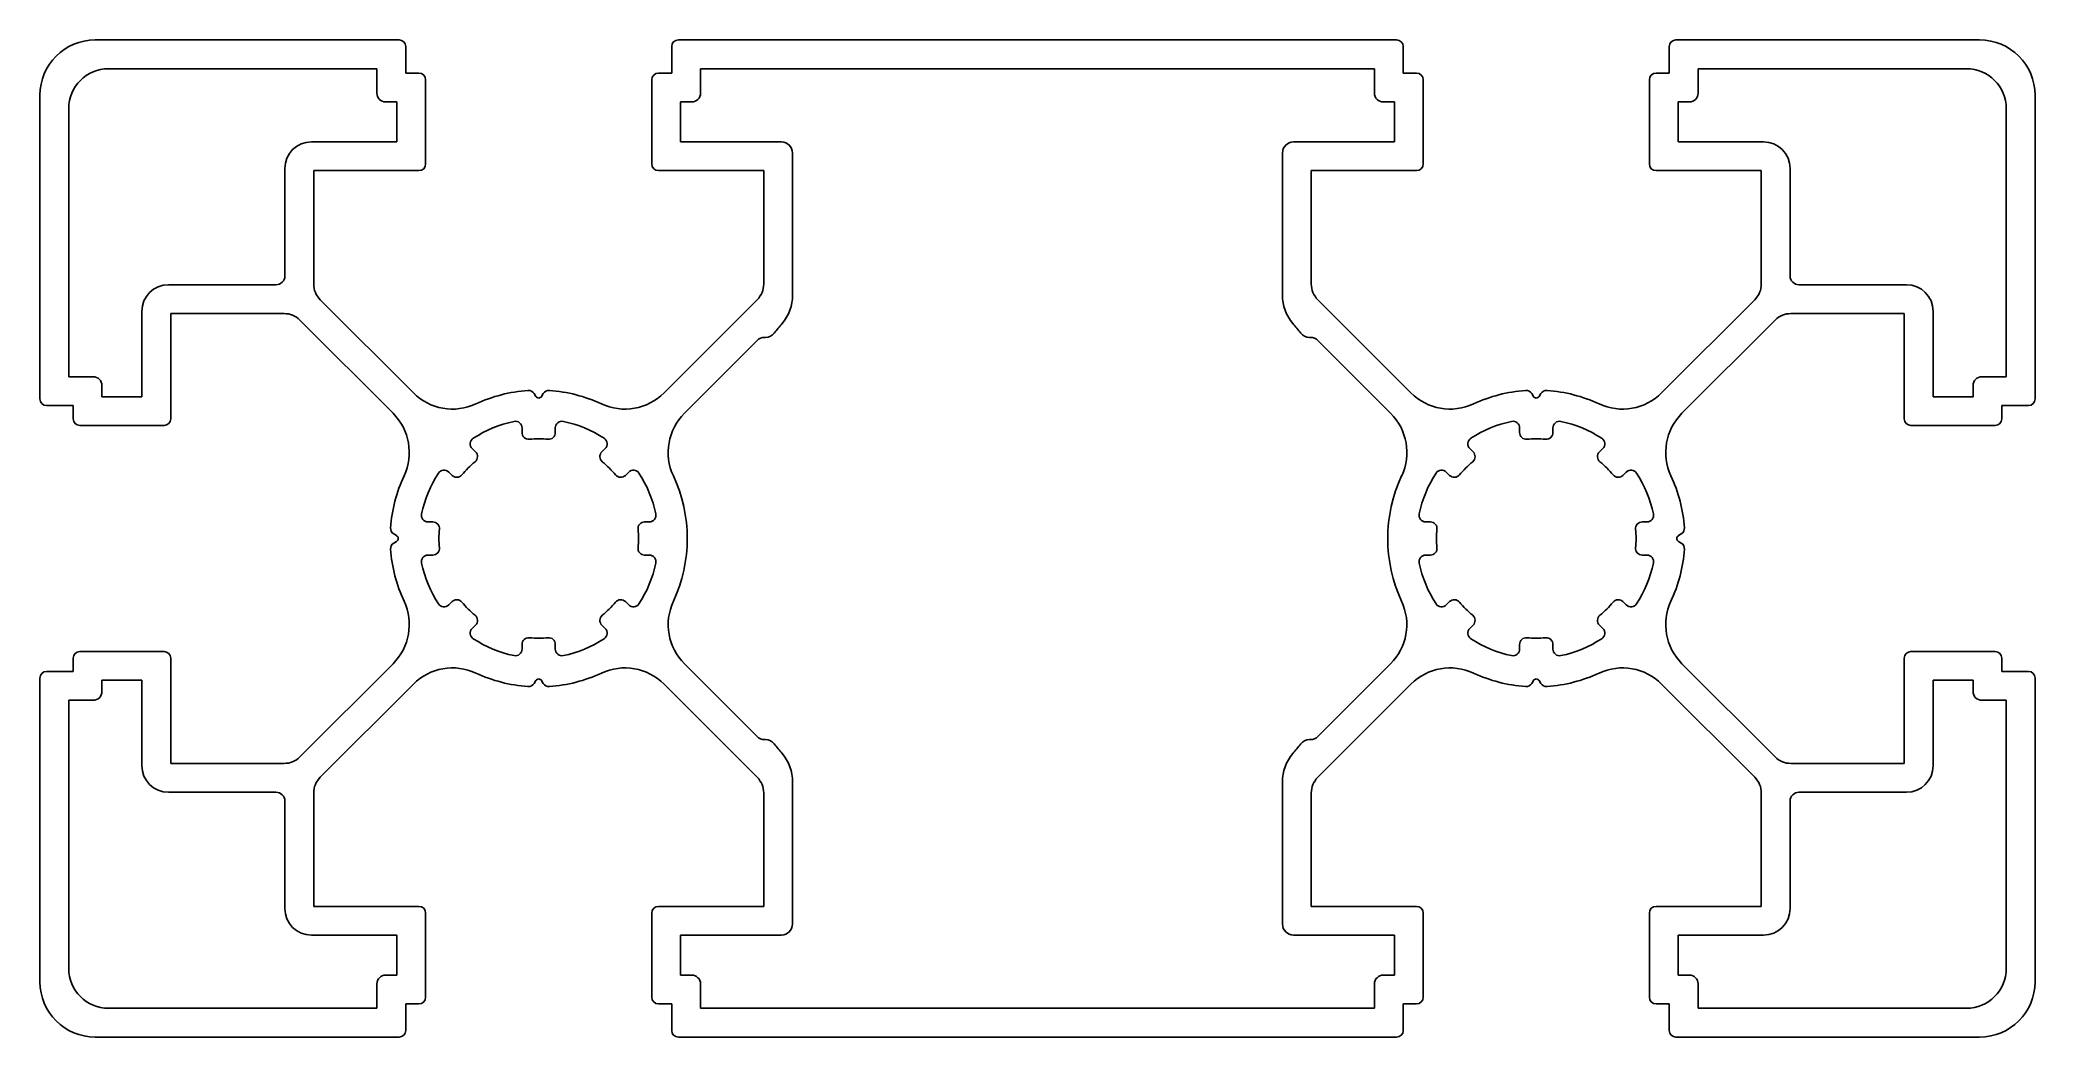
# Model space of a CAD drawing. Extents: x 2046.8 to 2136.8, y 1393.9 to 1438.9.
import ezdxf

# ---------------------------------------------------------------- set-up
doc = ezdxf.new("R2010")
doc.units = 0
doc.layers.get('0').update_dxf_attribs({"linetype": 'CONTINUOUS'})

msp = doc.modelspace()

# ---------------------------------------------------------------- linework, layer by layer
for p, q in [((2063.006, 1438.876), (2049.306, 1438.876)), ((2063.306, 1437.376), (2063.306, 1438.576)), ((2075.306, 1438.576), (2075.306, 1437.376)), ((2108.006, 1438.876), (2075.606, 1438.876)), ((2108.306, 1437.376), (2108.306, 1438.576)), ((2120.306, 1438.576), (2120.306, 1437.376)), ((2134.306, 1438.876), (2120.606, 1438.876)), ((2049.906, 1437.577), (2062.006, 1437.577)), ((2062.006, 1437.577), (2062.006, 1436.476)), ((2063.906, 1437.376), (2063.306, 1437.376)), ((2075.306, 1437.376), (2074.706, 1437.376)), ((2076.606, 1436.476), (2076.606, 1437.577)), ((2076.606, 1437.577), (2107.006, 1437.577)), ((2107.006, 1437.577), (2107.006, 1436.476)), ((2108.906, 1437.376), (2108.306, 1437.376)), ((2120.306, 1437.376), (2119.706, 1437.376)), ((2121.606, 1437.577), (2133.706, 1437.577)), ((2121.606, 1436.476), (2121.606, 1437.577)), ((2064.206, 1433.276), (2064.206, 1437.076)), ((2074.406, 1437.076), (2074.406, 1433.276)), ((2109.206, 1433.276), (2109.206, 1437.076)), ((2119.406, 1437.076), (2119.406, 1433.276)), ((2046.806, 1436.376), (2046.806, 1422.676)), ((2048.106, 1423.676), (2048.106, 1435.777)), ((2062.406, 1436.076), (2062.906, 1436.076)), ((2062.906, 1436.076), (2062.906, 1434.276)), ((2075.706, 1434.276), (2075.706, 1436.076)), ((2075.706, 1436.076), (2076.206, 1436.076)), ((2107.406, 1436.076), (2107.906, 1436.076)), ((2107.906, 1436.076), (2107.906, 1434.276)), ((2120.707, 1436.076), (2121.206, 1436.076)), ((2120.707, 1434.276), (2120.707, 1436.076)), ((2135.506, 1435.777), (2135.506, 1423.676)), ((2136.806, 1422.676), (2136.806, 1436.376)), ((2062.906, 1434.276), (2059.056, 1434.276)), ((2080.256, 1434.276), (2075.706, 1434.276)), ((2080.756, 1427.364), (2080.756, 1433.776)), ((2102.856, 1433.776), (2102.856, 1427.364)), ((2107.906, 1434.276), (2103.356, 1434.276)), ((2124.556, 1434.276), (2120.707, 1434.276)), ((2057.856, 1433.076), (2057.856, 1428.227)), ((2059.156, 1427.86), (2059.156, 1432.976)), ((2059.156, 1432.976), (2063.906, 1432.976)), ((2074.706, 1432.976), (2079.456, 1432.976)), ((2079.456, 1432.976), (2079.456, 1427.86)), ((2104.156, 1432.976), (2108.906, 1432.976)), ((2104.156, 1427.86), (2104.156, 1432.976)), ((2119.706, 1432.976), (2124.456, 1432.976)), ((2124.456, 1432.976), (2124.456, 1427.86)), ((2125.756, 1428.227), (2125.756, 1433.076)), ((2057.456, 1427.827), (2052.606, 1427.827)), ((2131.006, 1427.827), (2126.156, 1427.827)), ((2051.406, 1426.627), (2051.406, 1422.776)), ((2052.706, 1421.776), (2052.706, 1426.527)), ((2052.706, 1426.527), (2057.823, 1426.527)), ((2063.654, 1422.948), (2059.449, 1427.153)), ((2079.163, 1427.153), (2074.959, 1422.948)), ((2108.654, 1422.948), (2104.449, 1427.153)), ((2124.163, 1427.153), (2119.959, 1422.948)), ((2125.79, 1426.527), (2130.906, 1426.527)), ((2130.906, 1426.527), (2130.906, 1421.776)), ((2132.206, 1422.776), (2132.206, 1426.627)), ((2058.53, 1426.234), (2062.735, 1422.029)), ((2120.878, 1422.029), (2125.083, 1426.234)), ((2075.878, 1422.029), (2079.152, 1425.303)), ((2079.505, 1425.449), (2079.54, 1425.449)), ((2104.073, 1425.449), (2104.107, 1425.449)), ((2104.461, 1425.303), (2107.735, 1422.029)), ((2049.206, 1423.676), (2048.106, 1423.676)), ((2049.606, 1422.776), (2049.606, 1423.276)), ((2069.178, 1422.787), (2069.1, 1422.916)), ((2069.513, 1422.915), (2069.435, 1422.787)), ((2114.178, 1422.787), (2114.1, 1422.915)), ((2114.513, 1422.916), (2114.435, 1422.787)), ((2134.006, 1423.276), (2134.006, 1422.776)), ((2135.506, 1423.676), (2134.406, 1423.676)), ((2047.106, 1422.376), (2048.306, 1422.376)), ((2048.306, 1422.376), (2048.306, 1421.776)), ((2051.406, 1422.776), (2049.606, 1422.776)), ((2134.006, 1422.776), (2132.206, 1422.776)), ((2135.306, 1422.376), (2136.506, 1422.376)), ((2135.306, 1421.776), (2135.306, 1422.376)), ((2048.606, 1421.476), (2052.406, 1421.476)), ((2068.556, 1421.367), (2068.556, 1421.155)), ((2070.056, 1421.155), (2070.056, 1421.367)), ((2113.556, 1421.367), (2113.556, 1421.155)), ((2115.056, 1421.155), (2115.056, 1421.367)), ((2131.206, 1421.476), (2135.006, 1421.476)), ((2066.458, 1420.286), (2066.308, 1420.436)), ((2072.305, 1420.436), (2072.155, 1420.286)), ((2111.458, 1420.286), (2111.308, 1420.436)), ((2117.305, 1420.436), (2117.155, 1420.286)), ((2065.247, 1419.375), (2065.397, 1419.225)), ((2073.216, 1419.225), (2073.366, 1419.375)), ((2110.247, 1419.375), (2110.397, 1419.225)), ((2118.216, 1419.225), (2118.366, 1419.375)), ((2064.527, 1417.127), (2064.316, 1417.127)), ((2074.297, 1417.127), (2074.085, 1417.127)), ((2109.528, 1417.127), (2109.316, 1417.127)), ((2119.297, 1417.127), (2119.085, 1417.127)), ((2062.767, 1416.583), (2062.896, 1416.505)), ((2062.767, 1416.17), (2062.896, 1416.248)), ((2120.717, 1416.505), (2120.846, 1416.583)), ((2120.846, 1416.17), (2120.717, 1416.248)), ((2064.316, 1415.626), (2064.527, 1415.626)), ((2074.085, 1415.626), (2074.297, 1415.626)), ((2109.316, 1415.626), (2109.528, 1415.626)), ((2119.085, 1415.626), (2119.297, 1415.626)), ((2065.397, 1413.528), (2065.247, 1413.378)), ((2073.366, 1413.378), (2073.216, 1413.528)), ((2110.397, 1413.528), (2110.247, 1413.378)), ((2118.366, 1413.378), (2118.216, 1413.528)), ((2066.308, 1412.317), (2066.458, 1412.467)), ((2072.155, 1412.467), (2072.305, 1412.317)), ((2111.308, 1412.317), (2111.458, 1412.467)), ((2117.155, 1412.467), (2117.305, 1412.317)), ((2048.606, 1411.276), (2052.406, 1411.276)), ((2068.556, 1411.598), (2068.556, 1411.386)), ((2070.056, 1411.386), (2070.056, 1411.598)), ((2113.556, 1411.598), (2113.556, 1411.386)), ((2115.056, 1411.386), (2115.056, 1411.598)), ((2135.006, 1411.276), (2131.206, 1411.276)), ((2047.106, 1410.376), (2048.306, 1410.376)), ((2048.306, 1410.376), (2048.306, 1410.976)), ((2052.706, 1410.976), (2052.706, 1406.226)), ((2058.53, 1406.519), (2062.735, 1410.724)), ((2079.152, 1407.45), (2075.881, 1410.721)), ((2107.732, 1410.721), (2104.461, 1407.45)), ((2125.083, 1406.519), (2120.878, 1410.724)), ((2130.906, 1410.976), (2130.906, 1406.226)), ((2135.306, 1410.376), (2135.306, 1410.976)), ((2136.506, 1410.376), (2135.306, 1410.376)), ((2046.806, 1396.376), (2046.806, 1410.076)), ((2049.606, 1409.476), (2049.606, 1409.977)), ((2049.606, 1409.977), (2051.406, 1409.977)), ((2051.406, 1409.977), (2051.406, 1406.126)), ((2063.654, 1409.805), (2059.449, 1405.6)), ((2069.178, 1409.966), (2069.1, 1409.837)), ((2069.513, 1409.837), (2069.435, 1409.966)), ((2079.163, 1405.6), (2074.959, 1409.805)), ((2104.449, 1405.6), (2108.654, 1409.805)), ((2114.1, 1409.837), (2114.178, 1409.966)), ((2114.435, 1409.966), (2114.513, 1409.837)), ((2119.959, 1409.805), (2124.163, 1405.6)), ((2132.206, 1409.977), (2134.006, 1409.977)), ((2132.206, 1406.126), (2132.206, 1409.977)), ((2134.006, 1409.977), (2134.006, 1409.476)), ((2136.806, 1396.376), (2136.806, 1410.076)), ((2048.106, 1409.076), (2049.206, 1409.076)), ((2048.106, 1396.976), (2048.106, 1409.076)), ((2134.406, 1409.076), (2135.506, 1409.076)), ((2135.506, 1409.076), (2135.506, 1396.976)), ((2079.54, 1407.304), (2079.505, 1407.304)), ((2104.107, 1407.304), (2104.073, 1407.304)), ((2052.706, 1406.226), (2057.823, 1406.226)), ((2130.906, 1406.226), (2125.79, 1406.226)), ((2052.606, 1404.926), (2057.456, 1404.926)), ((2080.756, 1398.977), (2080.756, 1405.389)), ((2102.856, 1405.389), (2102.856, 1398.977)), ((2126.156, 1404.926), (2131.006, 1404.926)), ((2057.856, 1404.526), (2057.856, 1399.677)), ((2059.156, 1404.893), (2059.156, 1399.776)), ((2079.456, 1399.776), (2079.456, 1404.893)), ((2104.156, 1399.776), (2104.156, 1404.893)), ((2124.456, 1404.893), (2124.456, 1399.776)), ((2125.756, 1399.677), (2125.756, 1404.526)), ((2063.906, 1399.776), (2059.156, 1399.776)), ((2074.706, 1399.776), (2079.456, 1399.776)), ((2108.906, 1399.776), (2104.156, 1399.776)), ((2119.706, 1399.776), (2124.456, 1399.776)), ((2064.206, 1395.676), (2064.206, 1399.476)), ((2074.406, 1395.676), (2074.406, 1399.476)), ((2109.206, 1395.676), (2109.206, 1399.476)), ((2119.406, 1395.676), (2119.406, 1399.476)), ((2059.056, 1398.477), (2062.906, 1398.477)), ((2062.906, 1398.477), (2062.906, 1396.676)), ((2075.706, 1398.477), (2080.256, 1398.477)), ((2075.706, 1396.676), (2075.706, 1398.477)), ((2103.356, 1398.477), (2107.906, 1398.477)), ((2107.906, 1398.477), (2107.906, 1396.676)), ((2120.707, 1396.676), (2120.707, 1398.477)), ((2120.707, 1398.477), (2124.556, 1398.477)), ((2062.006, 1396.276), (2062.006, 1395.176)), ((2062.906, 1396.676), (2062.406, 1396.676)), ((2076.206, 1396.676), (2075.706, 1396.676)), ((2076.606, 1395.176), (2076.606, 1396.276)), ((2107.006, 1396.276), (2107.006, 1395.176)), ((2107.906, 1396.676), (2107.406, 1396.676)), ((2121.206, 1396.676), (2120.707, 1396.676)), ((2121.606, 1395.176), (2121.606, 1396.276)), ((2062.006, 1395.176), (2049.906, 1395.176)), ((2063.306, 1394.176), (2063.306, 1395.376)), ((2063.306, 1395.376), (2063.906, 1395.376)), ((2075.306, 1395.376), (2074.706, 1395.376)), ((2075.306, 1394.176), (2075.306, 1395.376)), ((2107.006, 1395.176), (2076.606, 1395.176)), ((2108.306, 1395.376), (2108.906, 1395.376)), ((2108.306, 1394.176), (2108.306, 1395.376)), ((2120.306, 1395.376), (2119.706, 1395.376)), ((2120.306, 1394.176), (2120.306, 1395.376)), ((2133.706, 1395.176), (2121.606, 1395.176)), ((2049.306, 1393.876), (2063.006, 1393.876)), ((2108.006, 1393.876), (2075.606, 1393.876)), ((2134.306, 1393.876), (2120.606, 1393.876))]:
    msp.add_line(p, q)
for centre, radius, start, end in [((2049.306, 1436.376), 2.5, 90, 180), ((2063.006, 1438.576), 0.3, 0, 90), ((2075.606, 1438.576), 0.3, 90, 180), ((2108.006, 1438.576), 0.3, 0, 90), ((2120.606, 1438.576), 0.3, 90, 180), ((2134.306, 1436.376), 2.5, 0, 90), ((2049.906, 1435.777), 1.8, 90, 180), ((2063.906, 1437.076), 0.3, 0, 90), ((2074.706, 1437.076), 0.3, 90, 180), ((2108.906, 1437.076), 0.3, 0, 90), ((2119.706, 1437.076), 0.3, 90, 180), ((2133.706, 1435.777), 1.8, 0, 90), ((2062.406, 1436.476), 0.4, 180, 270), ((2076.206, 1436.476), 0.4, 270, 0), ((2107.406, 1436.476), 0.4, 180, 270), ((2121.206, 1436.476), 0.4, 270, 0), ((2059.056, 1433.076), 1.2, 90, 180), ((2080.256, 1433.776), 0.5, 0.00005, 90), ((2103.356, 1433.776), 0.5, 90, 179.99995), ((2124.556, 1433.076), 1.2, 0, 90), ((2063.906, 1433.276), 0.3, 270, 0), ((2074.706, 1433.276), 0.3, 180, 270), ((2108.906, 1433.276), 0.3, 270, 0), ((2119.706, 1433.276), 0.3, 180, 270), ((2052.606, 1426.627), 1.2, 90, 180), ((2057.456, 1428.227), 0.4, 270, 0), ((2060.156, 1427.86), 1, 180, 224.99919), ((2078.456, 1427.86), 1, 315.00081, 0), ((2105.156, 1427.86), 1, 180, 224.99919), ((2123.456, 1427.86), 1, 315.00081, 0), ((2126.156, 1428.227), 0.4, 180, 270), ((2131.006, 1426.627), 1.2, 0, 90), ((2057.823, 1425.527), 1, 44.99919, 90), ((2078.756, 1427.364), 2, 319.90313, 0.00005), ((2104.856, 1427.364), 2, 179.99995, 220.09687), ((2125.79, 1425.527), 1, 90, 135.00081), ((2079.54, 1425.949), 0.5, 270.01421, 322.03818), ((2091.808, 1416.375), 15.062, 139.90339, 142.03176), ((2091.805, 1416.375), 15.062, 37.96824, 40.09661), ((2104.073, 1425.949), 0.5, 217.96182, 269.98579), ((2079.505, 1424.949), 0.5, 89.99115, 134.99052), ((2104.107, 1424.949), 0.5, 45.00948, 90.00885), ((2049.206, 1423.276), 0.4, 0, 90), ((2065.421, 1424.716), 2.5, 224.99919, 294.95698), ((2069.311, 1416.358), 6.719, 94.17521, 114.95698), ((2068.844, 1422.76), 0.3, 31.2738, 94.17521), ((2069.769, 1422.76), 0.3, 85.82575, 148.7262), ((2069.302, 1416.358), 6.719, 65.04363, 85.82575), ((2073.191, 1424.716), 2.5, 245.04363, 315.00081), ((2110.421, 1424.716), 2.5, 224.99919, 294.95637), ((2114.311, 1416.358), 6.719, 94.17425, 114.95637), ((2113.844, 1422.76), 0.3, 31.2738, 94.17425), ((2114.769, 1422.76), 0.3, 85.82479, 148.7262), ((2114.302, 1416.358), 6.719, 65.04302, 85.82479), ((2118.191, 1424.716), 2.5, 245.04302, 315.00081), ((2134.406, 1423.276), 0.4, 90, 180), ((2047.106, 1422.676), 0.3, 180, 270), ((2060.967, 1420.261), 2.5, 335.04439, 44.99919), ((2069.306, 1422.865), 0.15, 211.2738, 328.7262), ((2077.646, 1420.261), 2.5, 135.00105, 204.95577), ((2105.967, 1420.261), 2.5, 335.04423, 44.99895), ((2114.306, 1422.865), 0.15, 211.2738, 328.7262), ((2122.646, 1420.261), 2.5, 135.00081, 204.95561), ((2136.506, 1422.676), 0.3, 270, 0), ((2048.606, 1421.776), 0.3, 180, 270), ((2052.406, 1421.776), 0.3, 270, 0), ((2069.306, 1416.376), 5.4, 101.88196, 123.1185), ((2068.256, 1421.367), 0.3, 0, 101.88196), ((2068.856, 1421.155), 0.3, 180, 275.38023), ((2069.756, 1421.155), 0.3, 264.61992, 0), ((2070.356, 1421.367), 0.3, 78.11818, 180), ((2069.306, 1416.376), 5.4, 56.88161, 78.11818), ((2114.306, 1416.376), 5.4, 101.88182, 123.11839), ((2113.256, 1421.367), 0.3, 0, 101.88182), ((2113.856, 1421.155), 0.3, 180, 275.38008), ((2114.756, 1421.155), 0.3, 264.61977, 0), ((2115.356, 1421.367), 0.3, 78.11804, 180), ((2114.306, 1416.376), 5.4, 56.8815, 78.11804), ((2131.206, 1421.776), 0.3, 180, 270), ((2135.006, 1421.776), 0.3, 270, 0), ((2066.52, 1420.648), 0.3, 123.1185, 224.9772), ((2066.245, 1420.074), 0.3, 309.621, 44.9772), ((2069.306, 1416.376), 4.5, 84.61992, 95.38023), ((2072.367, 1420.074), 0.3, 135.0228, 230.37856), ((2072.093, 1420.648), 0.3, 315.0228, 56.88161), ((2111.52, 1420.648), 0.3, 123.11839, 224.9772), ((2111.245, 1420.074), 0.3, 309.62144, 44.9772), ((2114.306, 1416.376), 4.5, 84.61977, 95.38008), ((2117.367, 1420.074), 0.3, 135.0228, 230.379), ((2117.093, 1420.648), 0.3, 315.0228, 56.8815), ((2069.306, 1416.376), 5.4, 146.88099, 168.11843), ((2065.035, 1419.163), 0.3, 44.9772, 146.88099), ((2069.306, 1416.376), 4.5, 129.621, 140.37983), ((2069.306, 1416.376), 4.5, 39.61973, 50.37856), ((2073.578, 1419.163), 0.3, 33.11909, 135.0228), ((2069.306, 1416.376), 5.4, 11.88159, 33.11909), ((2114.306, 1416.376), 5.4, 146.88091, 168.11841), ((2110.035, 1419.163), 0.3, 44.9772, 146.88091), ((2114.306, 1416.376), 4.5, 129.62144, 140.38027), ((2114.306, 1416.376), 4.5, 39.62017, 50.379), ((2118.578, 1419.163), 0.3, 33.11901, 135.0228), ((2114.306, 1416.376), 5.4, 11.88157, 33.11901), ((2069.325, 1416.372), 6.719, 155.04439, 175.82604), ((2065.609, 1419.437), 0.3, 224.9772, 320.37983), ((2073.004, 1419.437), 0.3, 219.61973, 315.0228), ((2069.288, 1416.372), 6.719, 335.08754, 24.95577), ((2114.325, 1416.372), 6.719, 155.04423, 204.91246), ((2110.609, 1419.437), 0.3, 224.9772, 320.38027), ((2118.004, 1419.437), 0.3, 219.62017, 315.0228), ((2114.288, 1416.372), 6.719, 4.17396, 24.95561), ((2062.923, 1416.839), 0.3, 175.82604, 238.6903), ((2064.316, 1417.427), 0.3, 168.11843, 270), ((2064.527, 1416.827), 0.3, 354.61971, 90), ((2069.306, 1416.376), 4.5, 174.61971, 185.37932), ((2074.085, 1416.827), 0.3, 90, 185.37962), ((2069.306, 1416.376), 4.5, 354.62001, 5.37962), ((2074.297, 1417.427), 0.3, 270, 11.88159), ((2109.316, 1417.427), 0.3, 168.11841, 270), ((2109.528, 1416.827), 0.3, 354.62038, 90), ((2114.306, 1416.376), 4.5, 174.62038, 185.37999), ((2119.085, 1416.827), 0.3, 90, 185.38029), ((2114.306, 1416.376), 4.5, 354.62068, 5.38029), ((2119.297, 1417.427), 0.3, 270, 11.88157), ((2120.69, 1416.839), 0.3, 301.3097, 4.17396), ((2062.923, 1415.914), 0.3, 121.3097, 184.17396), ((2069.325, 1416.381), 6.719, 184.17396, 204.95561), ((2062.818, 1416.376), 0.15, 301.31004, 58.68996), ((2064.527, 1415.926), 0.3, 270, 5.37932), ((2074.085, 1415.926), 0.3, 174.62001, 270), ((2109.528, 1415.926), 0.3, 270, 5.37999), ((2119.085, 1415.926), 0.3, 174.62068, 270), ((2114.288, 1416.381), 6.719, 335.04439, 355.82604), ((2120.795, 1416.376), 0.15, 121.31004, 238.68996), ((2120.69, 1415.914), 0.3, 355.82604, 58.6903), ((2064.316, 1415.326), 0.3, 90, 191.88157), ((2069.306, 1416.376), 5.4, 191.88157, 213.11901), ((2069.306, 1416.376), 5.4, 326.88091, 348.11841), ((2074.297, 1415.326), 0.3, 348.11841, 90), ((2109.316, 1415.326), 0.3, 90, 191.88159), ((2114.306, 1416.376), 5.4, 191.88159, 213.11909), ((2114.306, 1416.376), 5.4, 326.88099, 348.11843), ((2119.297, 1415.326), 0.3, 348.11843, 90), ((2060.967, 1412.492), 2.5, 315.00081, 24.95561), ((2065.035, 1413.59), 0.3, 213.11901, 315.0228), ((2065.609, 1413.316), 0.3, 39.62017, 135.0228), ((2069.306, 1416.376), 4.5, 219.62017, 230.379), ((2069.306, 1416.376), 4.5, 309.62144, 320.38027), ((2073.004, 1413.316), 0.3, 44.9772, 140.38027), ((2073.578, 1413.59), 0.3, 224.9772, 326.88091), ((2077.649, 1412.489), 2.5, 155.08754, 224.99895), ((2105.964, 1412.489), 2.5, 315.00105, 24.91246), ((2110.035, 1413.59), 0.3, 213.11909, 315.0228), ((2110.609, 1413.316), 0.3, 39.61973, 135.0228), ((2114.306, 1416.376), 4.5, 219.61973, 230.37856), ((2114.306, 1416.376), 4.5, 309.621, 320.37983), ((2118.004, 1413.316), 0.3, 44.9772, 140.37983), ((2118.578, 1413.59), 0.3, 224.9772, 326.88099), ((2122.646, 1412.492), 2.5, 155.04439, 224.99919), ((2066.52, 1412.105), 0.3, 135.0228, 236.8815), ((2066.245, 1412.679), 0.3, 315.0228, 50.379), ((2072.367, 1412.679), 0.3, 129.62144, 224.9772), ((2072.093, 1412.105), 0.3, 303.11839, 44.9772), ((2111.52, 1412.105), 0.3, 135.0228, 236.88161), ((2111.245, 1412.679), 0.3, 315.0228, 50.37856), ((2117.367, 1412.679), 0.3, 129.621, 224.9772), ((2117.093, 1412.105), 0.3, 303.1185, 44.9772), ((2048.606, 1410.976), 0.3, 90, 180), ((2052.406, 1410.976), 0.3, 0, 90), ((2069.306, 1416.376), 5.4, 236.8815, 258.11804), ((2068.256, 1411.386), 0.3, 258.11804, 0), ((2068.856, 1411.598), 0.3, 84.61977, 180), ((2069.306, 1416.376), 4.5, 264.61977, 275.38008), ((2069.756, 1411.598), 0.3, 0, 95.38008), ((2070.356, 1411.386), 0.3, 180, 281.88182), ((2069.306, 1416.376), 5.4, 281.88182, 303.11839), ((2114.306, 1416.376), 5.4, 236.88161, 258.11818), ((2113.256, 1411.386), 0.3, 258.11818, 0), ((2113.856, 1411.598), 0.3, 84.61992, 180), ((2114.306, 1416.376), 4.5, 264.61992, 275.38023), ((2114.756, 1411.598), 0.3, 0, 95.38023), ((2115.356, 1411.386), 0.3, 180, 281.88196), ((2114.306, 1416.376), 5.4, 281.88196, 303.1185), ((2131.206, 1410.976), 0.3, 90, 180), ((2135.006, 1410.976), 0.3, 0, 90), ((2047.106, 1410.076), 0.3, 90, 180), ((2065.421, 1408.037), 2.5, 65.04302, 135.00081), ((2069.311, 1416.395), 6.719, 245.04302, 265.82479), ((2069.302, 1416.395), 6.719, 274.17425, 294.95637), ((2073.191, 1408.037), 2.5, 44.99919, 114.95637), ((2110.421, 1408.037), 2.5, 65.04363, 135.00081), ((2114.311, 1416.395), 6.719, 245.04363, 265.82575), ((2114.302, 1416.395), 6.719, 274.17521, 294.95698), ((2118.191, 1408.037), 2.5, 44.99919, 114.95698), ((2136.506, 1410.076), 0.3, 0, 90), ((2049.206, 1409.476), 0.4, 270, 0), ((2068.844, 1409.993), 0.3, 265.82479, 328.7262), ((2069.306, 1409.888), 0.15, 31.2738, 148.7262), ((2069.769, 1409.993), 0.3, 211.2738, 274.17425), ((2113.844, 1409.993), 0.3, 265.82575, 328.7262), ((2114.306, 1409.888), 0.15, 31.2738, 148.7262), ((2114.769, 1409.993), 0.3, 211.2738, 274.17521), ((2134.406, 1409.476), 0.4, 180, 270), ((2079.505, 1407.804), 0.5, 225.00948, 270.00885), ((2079.54, 1406.804), 0.5, 37.96182, 89.98579), ((2091.806, 1416.376), 15.06, 217.96817, 220.09687), ((2091.806, 1416.376), 15.06, 319.90313, 322.03183), ((2104.073, 1406.804), 0.5, 90.01421, 142.03818), ((2104.107, 1407.804), 0.5, 269.99115, 314.99052), ((2052.606, 1406.126), 1.2, 180, 270), ((2057.823, 1407.226), 1, 270, 315.00081), ((2078.756, 1405.389), 2, 359.99995, 40.09687), ((2104.856, 1405.389), 2, 139.90313, 180.00005), ((2125.79, 1407.226), 1, 224.99919, 270), ((2131.006, 1406.126), 1.2, 270, 0), ((2057.456, 1404.526), 0.4, 0, 90), ((2060.156, 1404.893), 1, 135.00081, 180), ((2078.456, 1404.893), 1, 0, 44.99919), ((2105.156, 1404.893), 1, 135.00081, 180), ((2123.456, 1404.893), 1, 0, 44.99919), ((2126.156, 1404.526), 0.4, 90, 180), ((2059.056, 1399.677), 1.2, 180, 270), ((2063.906, 1399.476), 0.3, 0, 90), ((2074.706, 1399.476), 0.3, 90, 180), ((2108.906, 1399.476), 0.3, 0, 90), ((2119.706, 1399.476), 0.3, 90, 180), ((2124.556, 1399.677), 1.2, 270, 0), ((2080.256, 1398.977), 0.5, 270, 359.99995), ((2103.356, 1398.977), 0.5, 180.00005, 270), ((2049.906, 1396.976), 1.8, 180, 270), ((2133.706, 1396.976), 1.8, 270, 0), ((2049.306, 1396.376), 2.5, 180, 270), ((2062.406, 1396.276), 0.4, 90, 180), ((2076.206, 1396.276), 0.4, 0, 90), ((2107.406, 1396.276), 0.4, 90, 180), ((2121.206, 1396.276), 0.4, 0, 90), ((2134.306, 1396.376), 2.5, 270, 0), ((2063.906, 1395.676), 0.3, 270, 0), ((2074.706, 1395.676), 0.3, 180, 270), ((2108.906, 1395.676), 0.3, 270, 0), ((2119.706, 1395.676), 0.3, 180, 270), ((2063.006, 1394.176), 0.3, 270, 0), ((2075.606, 1394.176), 0.3, 180, 270), ((2108.006, 1394.176), 0.3, 270, 0), ((2120.606, 1394.176), 0.3, 180, 270)]:
    msp.add_arc(centre, radius, start, end)

doc.saveas('drawing.dxf')
